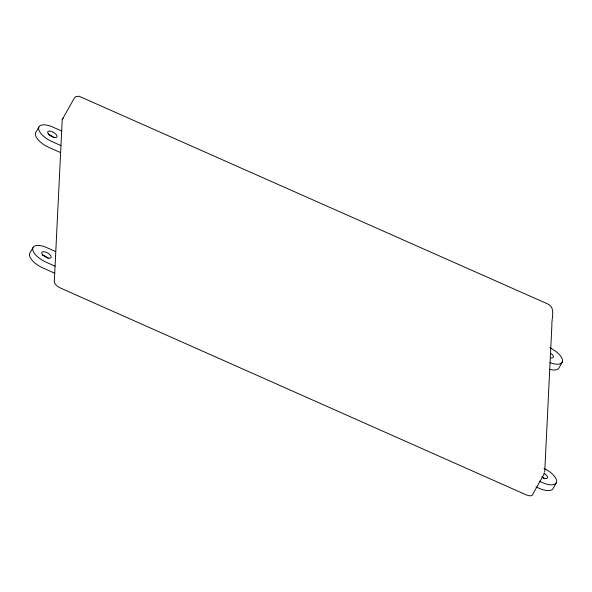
<?xml version="1.0" encoding="UTF-8"?>
<svg xmlns="http://www.w3.org/2000/svg" width="592" height="592" viewBox="0 0 592 592"><rect width="100%" height="100%" fill="white"/><g stroke="black" fill="none" stroke-linecap="round" stroke-linejoin="round"><path stroke-width="0.89" d="M544.714 472.209L551.877 325.445C551.396 318.363 556.243 307.011 547.03 303.652L79.047 96.222L75.776 96.6L73.867 98.864L62.241 119.584L54.301 281.77A7.326 3.175 29.3 0 0 60.71 288.149L526.044 494.786A7.326 3.175 29.3 0 0 532.785 494.239L544.418 473.511M38.85 127.028L35.624 132.786A15.385 6.675 29.3 0 0 48.796 147.364L60.488 152.558M32.952 247.626L29.726 253.383A15.385 6.675 29.3 0 0 42.898 267.961L54.59 273.149M562.274 362.038L559.048 367.795A15.385 6.675 29.3 0 1 549.901 369.43M556.376 482.635L553.15 488.393A15.385 6.675 29.3 0 1 539.26 488.37L535.923 486.883M61.679 131.024L52.74 127.051A15.385 6.675 29.3 0 0 38.584 128.205A15.385 6.675 29.3 0 0 52.029 141.606L60.969 145.58M55.781 251.615L46.842 247.648A15.385 6.675 29.3 0 0 32.686 248.795A15.385 6.675 29.3 0 0 46.132 262.204L55.071 266.171M539.238 481.17L542.487 482.613A15.385 6.675 29.3 0 0 556.635 481.673A15.385 6.675 29.3 0 0 543.996 468.42M543.782 473.237A5.276 2.287 29.3 0 1 547.548 477.64A5.276 2.287 29.3 0 1 542.723 477.833M541.843 476.693A5.276 2.287 29.3 0 1 544.618 478.802M48.936 134.717A5.276 2.287 29.3 0 1 54.153 137.795M551.219 353.631A5.276 2.287 29.3 0 1 551.004 357.953M549.894 347.83A15.385 6.675 29.3 0 1 562.555 360.654A15.385 6.675 29.3 0 1 549.99 362.674M62.241 119.584A7.326 3.175 29.3 0 1 63.203 118.245M42.284 255.167A5.276 2.287 29.3 0 1 48.255 258.393M42.328 254.353A5.276 2.287 29.3 0 0 50.52 257.994A5.276 2.287 29.3 0 0 46.605 252.429A5.276 2.287 29.3 0 0 42.328 254.353M48.226 133.762A5.276 2.287 29.3 0 0 56.425 137.396A5.276 2.287 29.3 0 0 52.503 131.838A5.276 2.287 29.3 0 0 48.226 133.762"/></g></svg>
